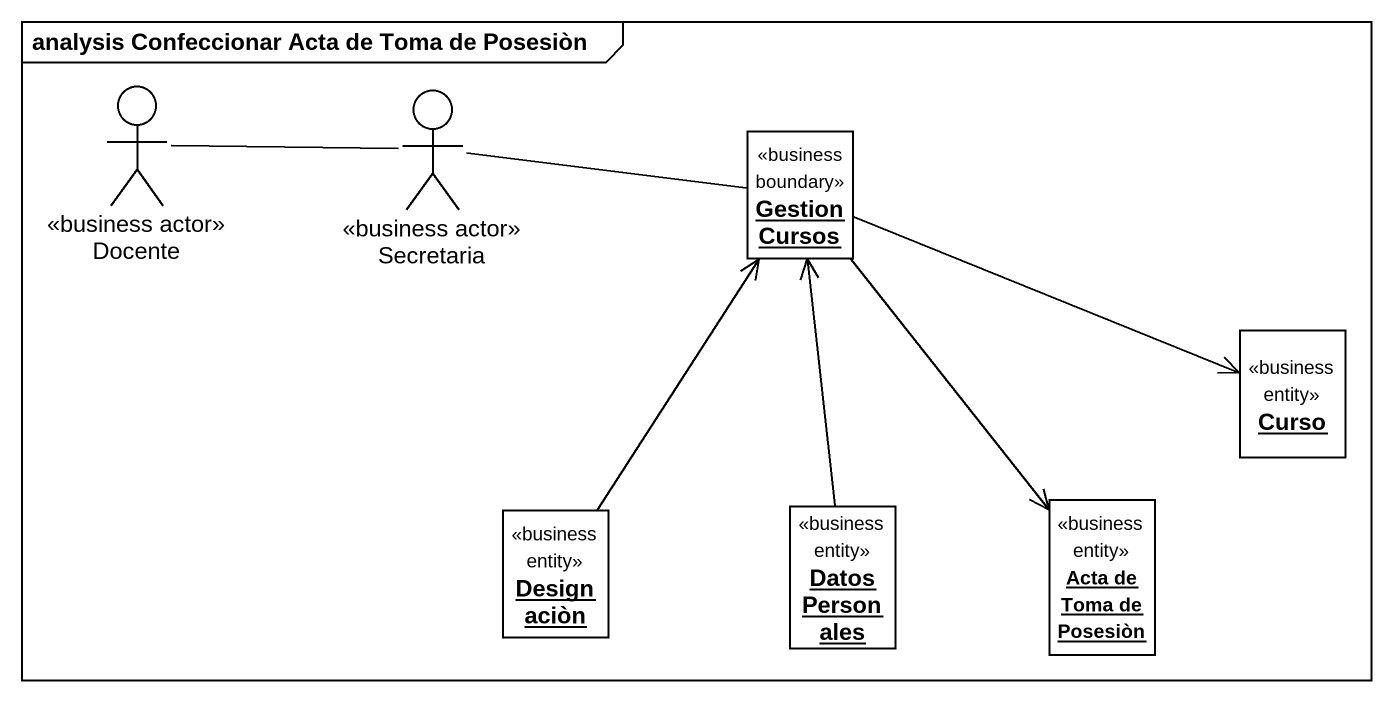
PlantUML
@startuml
mainframe analysis Confeccionar Acta de Toma de Posesiòn
allowmixing
hide circle
hide empty members
actor Docente <<business actor>>
actor Secretaria <<business actor>>
object "Gestion Cursos" as Gestion_Cursos <<business boundary>>
object Curso <<business entity>>
object Designaciòn <<business entity>>
object "Datos Personales" as Datos_Personales <<business entity>>
object "Acta de Toma de Posesiòn" as Acta_de_Toma_de_Posesiòn <<business entity>>
Docente -right- Secretaria
Gestion_Cursos -left- Secretaria
Gestion_Cursos -right-> Curso
Gestion_Cursos <-- Designaciòn
Gestion_Cursos <-- Datos_Personales
Gestion_Cursos --> Acta_de_Toma_de_Posesiòn
@enduml
